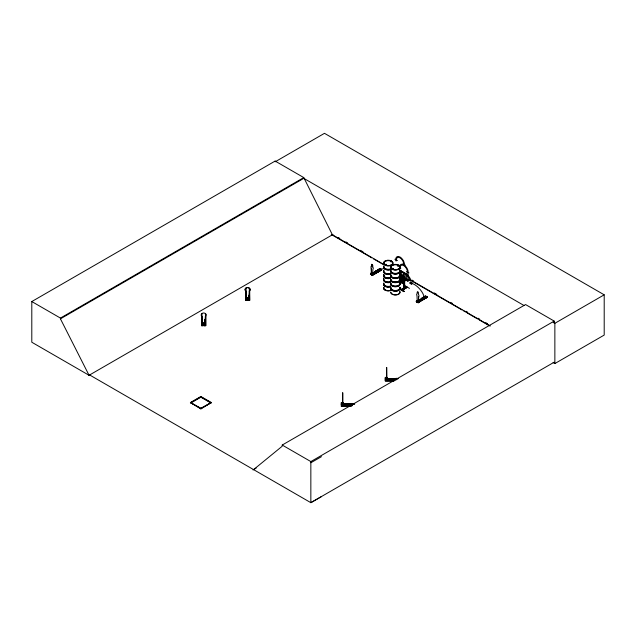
<?xml version="1.0" encoding="UTF-8"?>
<svg xmlns="http://www.w3.org/2000/svg" width="636" height="636" viewBox="0 0 636 636"><rect width="100%" height="100%" fill="white"/><g stroke="black" fill="none" stroke-linecap="round" stroke-linejoin="round"><path stroke-width="0.95" d="M371.67 273.401C372.171 273.599 370.359 273.114 372.609 274.211L372.927 269.123A1.646 0.962 59.5 0 0 372.688 266.874L372.609 265.466A0.819 0.477 59.5 0 0 372.1 264.425A0.819 0.477 59.5 0 0 371.511 264.767L371.44 266.253A1.646 0.962 59.5 0 0 371.265 268.185L371.663 273.639M417.232 292.234L417.303 292.186A0.819 0.477 59.5 0 1 417.884 291.852A0.819 0.477 59.5 0 1 418.472 292.854L418.401 294.349A1.646 0.962 59.5 0 1 418.647 296.599L418.401 301.631L417.327 301.162M385.543 377.728L386.497 378.078M386.267 378.078L386.338 377.728M205.372 316.426A2.465 2.011 0 0 0 205.372 313.58A2.465 2.011 0 0 0 201.89 313.58A2.465 2.011 0 0 0 201.89 316.426L202.399 324.185L204.864 324.185L205.372 316.338M371.122 273.456L371.273 273.456M399.821 270.992L399.861 270.332A4.675 2.703 0 0 1 395.385 273.695A4.675 2.703 0 0 1 390.87 270.292M400.1 276.111L399.861 275.706M403.137 278.155C402.421 277.073 404.106 279.601 403.113 277.749M403.137 283.521L402.906 283.115M399.305 281.438L403.637 283.879L399.98 282.034M371.519 273.742L371.877 273.106M403.327 280.778C403.24 281.303 405.315 279.299 404.162 281.263L403.582 280.929M417.224 301.194L417.828 300.701M416.938 301.798L417.017 300.574L417.804 300.629L417.113 300.971M203.361 323.319C204.069 323.915 203.782 323.35 203.361 323.963M203.409 323.509C204.021 324.273 203.154 324.002 203.886 323.645M247.277 298.244L247.635 298.57L247.491 297.569M203.774 323.605L203.409 323.009M203.56 324.09L203.703 323.66L203.679 324.169M203.918 323.12L203.472 322.969L203.886 323.319M247.388 298.403C247.841 297.131 247.42 298.578 247.611 298.809C247.134 296.742 247.905 299.858 247.65 297.569M247.833 298.586L247.507 297.648L247.515 298.586M399.837 270.475L399.837 270.896M400.06 276.175L399.535 275.976M399.305 275.523L403.637 277.972L403.415 284.077M403.614 283.37L399.305 280.889M376.377 271.095L376.91 271.493L377.434 271.087M377.434 271.365C376.544 269.736 376.067 272.566 377.434 271.254M422.161 298.523L422.558 299.015M423.226 298.793L422.217 298.554M385.392 264.345L385.13 264.799M385.185 264.52L385.321 264.981M385.321 264.624L386.442 264.481M385.607 264.918L385.575 264.369M385.511 264.671L386.33 264.489M386.513 264.799L386.044 264.266M391.164 261.825C390.79 261.674 390.941 261.507 391.172 261.738M392.229 268.797L392.825 268.352M392.46 268.805L392.325 269.004M392.635 268.416L392.635 268.988M393.167 269.028L393.255 268.416M393.43 268.805L392.77 268.36M398.16 265.466L397.699 265.816L398.287 265.935M397.961 265.896L397.754 265.705M398.104 265.729L398.319 265.562M417.423 300.939L417.311 301.106M342.391 403.105L342.295 403.542L341.596 403.192M247.356 297.982L247.802 298.157M400.155 283.839L400.394 283.489M399.384 289.062L403.892 291.614M404.122 291.288L399.662 288.665L404.122 291.288L403.868 291.662M203.472 323.605L203.806 323.74M247.46 297.656L247.539 298.809M247.833 298.451L247.499 297.672M399.98 281.494L403.415 283.41M401.205 289.746L406.476 286.542L401.229 289.555M417.741 300.59L417.558 302.052M400.314 272.876L400.418 281.001L399.949 280.762L399.909 273.13M400.863 280.699L400.362 280.46L400.934 280.722L400.783 272.439L400.06 272.184L400.64 273.194L400.06 272.184M403.741 288.505L404.671 288.45L404.631 280.985M404.599 288.474L404.528 280.214L403.796 279.959L404.377 280.969L403.796 279.959M390.798 261.682L390.981 261.778M398.271 265.649L397.818 265.657M400.044 270.904L399.901 270.817A4.611 2.663 0 0 1 395.99 274.116A4.611 2.663 0 0 1 390.774 271.477M403.685 288.41L404.218 288.712M404.091 291.503L399.607 288.919M400.426 272.82L400.004 273.186M201.747 314.009L201.548 325.719L205.77 325.68L205.682 316.06M205.754 314.128L205.277 314.136M245.496 288.784L245.496 300.351L245.727 288.513M205.03 325.696L204.49 325.696L205.277 325.696M245.456 300.335L249.717 300.303L249.717 288.744L249.225 288.76M248.978 300.319L249.423 300.073M253.581 469.614L282.217 446.218L282.217 445.049L525.559 304.557L554.187 321.085L554.187 323.04M376.425 271.135L377.379 271.127M423.083 298.936L422.964 298.324M386.402 264.815L385.249 264.815M392.945 268.853L392.515 268.662L393.056 268.559M393.374 268.877L392.945 269.02M393.453 269.092L393.517 268.543M398.422 265.856L397.921 265.935M380.121 268.972L370.772 274.482L370.534 273.472C372.322 271.143 371.527 276.875 371.766 273.456L371.146 273.202L371.146 274.378M380.463 270.046L371.814 275.054L372.314 275.253L381.656 269.744L379.875 268.519L380.002 268.901M371.623 272.987L370.669 274.108L372.163 274.951L372.163 274.386L373.245 273.909L372.299 274.466L372.187 275.277L381.783 269.887L372.41 275.404L370.534 274.172L371.003 274.609L380.217 268.853L370.661 274.418M370.39 274.259L380.217 268.853M381.64 269.648L371.814 275.054M416.334 301.687L416.326 300.892L417.272 300.335L417.534 300.971M416.524 301.877L426.144 296.519L416.429 301.838M427.32 297.195L417.606 302.482L427.432 297.076L418.186 302.808L418.091 301.893L419.037 301.329L417.947 301.814L417.947 302.37L416.461 301.536L417.407 300.415M371.44 266.253L371.511 264.767M372.609 266.921L372.688 265.427A0.819 0.477 59.5 0 0 372.028 264.465A0.819 0.477 59.5 0 0 371.44 264.807M371.265 268.185L371.297 273.647L372.688 274.164M375.55 271.071C380.741 273.353 373.03 271.349 376.496 270.507L378.261 271.644L376.496 270.507M377.339 270.149L378.293 269.457A39.845 8.475 -16.4 0 1 383.85 268.686M378.921 269.219L379.875 268.519M372.084 275.213L380.59 270.197M381.632 269.513L380.686 270.213L378.921 269.084M418.647 296.599L418.472 301.591L416.938 300.629M421.342 298.491C426.533 300.78 418.822 298.777 422.288 297.934L424.053 299.071L422.288 297.934M423.131 297.441C428.33 299.723 420.619 297.72 424.077 296.877L425.842 297.879M424.713 296.503C429.912 298.785 422.201 296.781 425.659 295.947L427.448 297.163L418.687 302.116M416.183 301.679L425.659 295.947M417.606 302.482L427.09 296.885M89.104 375.312L31.8 342.232L31.8 301.551L275.142 161.059L303.777 177.587L332.405 234.795L383.906 264.528M31.8 301.551L60.436 318.08L303.777 177.587M321.474 496.589L310.845 502.678L89.636 374.962L89.064 375.288L60.436 318.835L303.777 178.342L524.128 305.566M89.064 375.288L332.978 234.469M399.718 270.92L400.1 270.745L399.591 270.451L407.255 274.998M400.767 271.119L400.911 271.962L402.206 272.709L402.206 271.787L400.767 271.119L400.767 272.041L402.206 272.709M400.06 272.86L400.64 273.194M400.203 272.105L400.934 273.13M405.339 279.784C405.959 279.999 399.885 273.075 405.458 273.671L407.573 274.959L409.751 278.194L409.751 280.174L407.573 279.904L405.919 278.942L404.599 276.875L404.599 275.555L405.919 274.99L409.862 278.163L409.807 280.238L407.597 280.977L405.402 279.649L403.224 276.374L403.224 274.331L405.402 273.703M400.712 277.511L405.935 280.508M407.573 274.959L409.862 278.163M399.352 270.101L408.105 274.951L408.105 275.491L399.352 270.65M400.211 280.15L402.731 278.767L400.505 280.317M400.434 280.245L402.715 278.759M399.591 281.263L403.359 279.148M399.623 281.47L403.399 279.371L399.591 281.517M190.41 402.548L200.873 396.506L211.327 402.548L200.873 408.924L190.41 402.548L200.873 408.582L211.327 402.548M399.853 281.637L403.606 279.498L399.877 281.684M190.41 402.882L200.873 396.84L211.327 402.882M404.846 278.934C404.727 281.438 404.345 277.224 406.142 279.681L405.991 280.691L400.418 277.431M200.873 397.182L190.991 402.882L200.873 408.248L210.747 402.882L200.873 397.182L200.873 396.506M403.796 280.635L404.377 280.969M404.703 279.021L406.142 279.681M404.742 280.754L403.94 280.548L403.94 279.88M409.465 278.679L407.573 276.946L405.744 276.533L406.603 278.361L407.573 278.926L409.465 279.339L409.52 278.648M403.049 283.195C404.552 271.882 401.07 283.473 403.59 283.974M399.352 275.475L408.105 280.317L408.105 280.858L399.305 276.064M409.807 280.238L407.573 280.897M404.194 285.19L409.441 288.41M406.484 286.542L400.974 289.626M401.873 290.111L407.064 287.13M253.009 469.94L256.157 468.128M282.217 445.049L310.845 461.577L554.187 321.085M553.153 322.317L554.862 323.303L604.2 294.818L604.2 335.077L554.862 363.561L553.137 362.576M554.187 362.186L310.845 502.678L310.845 461.577M310.845 462.754L321.474 456.664M399.766 268.726L400.823 268.169L400.092 267.748A5.191 2.997 60 0 1 403.757 265.625A5.191 2.997 60 0 1 407.43 271.977L406.698 271.564L407.827 273.385L408.948 272.86L408.225 272.439A6.217 3.585 60 0 0 404.401 265.204A6.217 3.585 60 0 0 399.583 266.142M422.415 298.332L422.423 298.992M386.179 264.695L385.472 264.695M392.436 268.503L392.945 268.384M245.695 288.633L245.695 300.2L245.727 288.307M249.384 288.625L249.694 300.319M205.515 314.001L205.444 325.56L205.484 313.683M248.74 300.192L248.994 300.303M201.747 325.576L202.741 325.719M202.542 325.568L201.779 325.457M422.972 298.872L422.558 298.904M385.607 264.473L385.941 264.735M386.155 264.958L385.495 264.958M404.273 281.199L404.162 288.776L404.186 280.452M393.12 269.1L392.301 268.829M247.014 298.101L248.143 298.101M246.013 298.689L249.137 298.689M247.014 299.763L248.143 299.763M204.196 323.47L203.067 323.366L203.067 325.235M202.065 324.058L205.19 324.058M203.067 325.131L204.196 325.131M385.289 377.458L387.316 377.458L387.316 380.646M387.316 377.625L385.289 377.625L385.257 378.245M385.289 378.468L387.316 378.468M385.289 378.507L398.621 378.587L387.173 378.651M387.173 378.881L396.713 378.929M387.173 379.064L396.713 379.024M387.173 379.326L396.713 379.295M385.289 379.43L387.316 379.43M385.289 379.597L387.316 379.597M385.289 379.692L385.464 377.283L385.289 381.044L393.867 381.051M385.289 380.272L394.821 380.225M387.197 380.328L394.821 380.368M385.289 380.646L394.821 380.63M385.289 380.741L393.867 380.781M341.341 402.834L343.376 402.834L343.376 406.014M341.341 403.001L343.376 403.001M341.325 403.884L354.673 403.884M341.325 403.979L354.673 403.955M341.325 404.25L352.773 404.297M341.325 404.44L352.773 404.369M341.325 404.703L352.773 404.663M341.325 404.703L352.773 404.703M341.341 404.965L343.376 404.965M341.341 406.007L351.835 406.014M341.341 406.11L349.927 406.158M349.927 406.42L341.341 406.42L341.341 402.652L341.516 405.068M392.945 268.312L393.565 268.591M392.817 268.877L393.072 268.877A4.675 2.703 0 0 0 392.078 269.314M400.529 272.876L400.314 280.969M404.218 280.683L404.742 280.929M392.587 269.155L393.589 268.63M249.153 300.327L249.622 300.319M201.517 325.712L201.493 315.09M379.875 268.662L381.632 269.656M377.339 270.014L379.104 271.008M604.2 294.818L324.479 133.321L275.142 161.814L275.142 161.059M399.535 269.934L400.044 270.228M399.535 269.998L408.105 274.951M400.203 272.772L400.998 273.154L399.837 273.154M338.129 237.443L339.847 238.428M345.857 241.903L347.574 242.888M360.445 250.322L363.021 251.808M411.945 280.063L413.662 281.048M434.269 292.942L436.837 294.428M450.574 302.362L452.291 303.348M466.021 311.282L467.738 312.268M478.041 318.215L479.759 319.208M485.769 322.683L487.486 323.668M400.219 273.949L403.653 275.929M409.656 279.395L490.348 325.982M331.292 234.485L371.702 257.819M373.427 258.812L382.88 264.274M400.942 274.704L402.66 275.69M409.536 279.665L461.99 309.947M463.716 310.94L465.433 311.934M467.15 312.928L477.469 318.882M479.194 319.876L489.505 325.839M399.535 275.364L404.679 278.337M399.559 275.833L404.679 278.878M399.98 276.668L403.415 278.711M406.142 280.603L400.457 277.598L405.649 280.699M399.909 280.722L400.362 280.937M371.329 273.687L371.48 272.908M417.216 300.971L417.272 300.335M399.98 280.699L399.901 270.817M418.226 302.823L416.532 301.893M417.24 300.955L416.985 295.653A1.646 0.962 59.5 0 1 417.232 293.681L417.303 292.186M554.862 323.303L554.862 363.561M424.077 297.02L424.077 296.877A10.764 4.468 48.8 0 0 418.87 288.076A10.764 4.468 48.8 0 0 411.023 283.322M419.037 301.329L419.037 302.028M418.901 301.257L418.901 301.814M407.93 275.054L407.93 275.595M407.93 280.42L407.93 280.969M405.991 279.768L405.991 280.691M404.162 281.096L404.106 288.712M403.685 283.696L403.685 288.537M403.59 277.996L403.59 283.91M402.063 271.866L402.063 272.788M400.418 272.645L400.473 280.937M398.072 378.507L396.037 378.301L396.037 379.93M386.736 367.433L386.736 379.779L386.577 367.433M386.386 377.649L386.362 378.245M373.245 273.909L373.245 274.609M373.109 273.83L373.109 274.386M371.233 273.154L371.233 274.323M354.125 403.876L352.09 403.669L352.09 405.092M342.788 392.802L342.788 405.156M342.629 392.802L342.629 405.156M342.414 403.017L342.414 403.622M341.54 403.017L341.572 403.622M249.463 290.557L249.463 300.192L249.423 288.307M249.225 295.509L249.225 299.365M249.137 295.494L249.137 299.866L246.013 299.866L246.021 291.646L245.933 298.403M248.994 295.486L248.978 299.357L248.907 295.502M248.7 295.255L248.668 299.23M248.143 299.866L248.143 297.998L247.014 297.998L247.014 299.866M246.45 291.407L246.41 298.276M246.156 291.646L246.18 298.411M205.77 314.112L205.754 325.696M205.277 319.916L205.205 324.734M205.19 319.9L205.19 325.235L202.065 325.235L202.073 317.014L201.986 323.78M205.054 319.9L204.959 324.734M204.792 319.781L204.72 324.599M204.196 323.366L204.196 325.235M202.502 316.784L202.471 323.645M202.304 317.03L202.304 323.78M202.216 317.022L202.232 323.78M201.779 313.683L201.819 325.568M200.873 408.248L200.873 408.924M60.436 318.08L60.436 318.835M399.909 270.523A4.675 2.703 0 0 1 395.385 273.917A4.675 2.703 0 0 1 390.87 270.523M392.078 269.084A4.675 2.703 0 0 1 393.048 268.654M399.845 270.046A4.611 2.663 0 0 1 395.99 273.377A4.611 2.663 0 0 1 390.774 270.737M392.126 268.853A4.611 2.663 0 0 1 393.08 268.424M399.845 275.229A4.611 2.663 0 0 1 395.99 278.56A4.611 2.663 0 0 1 390.774 275.921M399.909 274.967A4.675 2.703 0 0 1 395.385 278.361A4.675 2.703 0 0 1 390.87 274.967M399.909 274.736A4.675 2.703 0 0 1 395.385 278.139A4.675 2.703 0 0 1 390.87 274.736M399.853 278.958A4.619 2.671 0 0 1 395.99 282.289A4.619 2.671 0 0 1 390.766 279.641M399.837 278.703A4.603 2.655 0 0 1 395.99 282.026A4.603 2.655 0 0 1 390.782 279.395M399.845 274.49A4.611 2.663 0 0 1 395.99 277.821A4.611 2.663 0 0 1 390.774 275.173M399.853 278.799A4.619 2.671 0 0 1 395.99 282.138A4.619 2.671 0 0 1 390.766 279.49M399.853 279.14A4.619 2.671 0 0 1 395.99 282.479A4.619 2.671 0 0 1 390.766 279.832M399.837 287.901A4.603 2.655 0 0 1 395.99 291.224A4.603 2.655 0 0 1 390.782 288.585M399.909 287.631A4.675 2.703 0 0 1 395.385 291.026A4.675 2.703 0 0 1 390.87 287.631M399.909 287.4A4.675 2.703 0 0 1 395.385 290.803A4.675 2.703 0 0 1 390.87 287.4M399.909 283.187A4.675 2.703 0 0 1 395.385 286.59A4.675 2.703 0 0 1 390.87 283.187M399.909 282.956A4.675 2.703 0 0 1 395.385 286.359A4.675 2.703 0 0 1 390.87 282.956M399.853 291.622A4.619 2.671 0 0 1 395.99 294.953A4.619 2.671 0 0 1 390.766 292.306M399.853 291.463A4.619 2.671 0 0 1 395.99 294.802A4.619 2.671 0 0 1 390.766 292.155M399.837 287.154A4.603 2.655 0 0 1 395.99 290.477A4.603 2.655 0 0 1 390.782 287.846M399.837 283.457A4.603 2.655 0 0 1 395.99 286.78A4.603 2.655 0 0 1 390.782 284.141M399.845 282.71A4.611 2.663 0 0 1 395.99 286.041A4.611 2.663 0 0 1 390.774 283.402M399.813 279.363A4.587 2.647 0 0 1 395.99 282.678A4.587 2.647 0 0 1 390.806 280.055M390.568 277.582A4.603 2.655 0 0 1 385.464 277.391A4.603 2.655 0 0 1 383.826 274.593M390.576 269.672A4.611 2.663 0 0 1 385.464 269.481A4.611 2.663 0 0 1 383.81 266.683M390.568 268.925A4.603 2.655 0 0 1 385.464 268.734A4.603 2.655 0 0 1 383.826 265.935M390.568 274.116A4.603 2.655 0 0 1 385.464 273.917A4.603 2.655 0 0 1 383.826 271.127M390.607 273.893A4.675 2.703 0 0 1 385.424 273.695A4.675 2.703 0 0 1 383.754 270.856M390.607 273.663A4.675 2.703 0 0 1 385.424 273.464A4.675 2.703 0 0 1 383.754 270.626M390.576 273.377A4.611 2.663 0 0 1 385.464 273.178A4.611 2.663 0 0 1 383.81 270.38M390.607 269.449A4.675 2.703 0 0 1 385.424 269.251A4.675 2.703 0 0 1 383.754 266.412M390.607 269.219A4.675 2.703 0 0 1 385.424 269.028A4.675 2.703 0 0 1 383.754 266.182M390.584 277.845A4.619 2.671 0 0 1 385.456 277.654A4.619 2.671 0 0 1 383.802 274.847M390.584 277.701A4.619 2.671 0 0 1 385.456 277.503A4.619 2.671 0 0 1 383.802 274.696M390.568 290.247A4.603 2.655 0 0 1 385.464 290.056A4.603 2.655 0 0 1 383.826 287.257M390.584 278.035A4.619 2.671 0 0 1 385.456 277.837A4.619 2.671 0 0 1 383.802 275.03M390.576 282.344A4.611 2.663 0 0 1 385.464 282.145A4.611 2.663 0 0 1 383.81 279.347M390.568 281.589A4.603 2.655 0 0 1 385.464 281.398A4.603 2.655 0 0 1 383.826 278.6M390.568 286.78A4.603 2.655 0 0 1 385.464 286.59A4.603 2.655 0 0 1 383.826 283.791M390.607 286.558A4.675 2.703 0 0 1 385.424 286.359A4.675 2.703 0 0 1 383.754 283.521M390.607 286.327A4.675 2.703 0 0 1 385.424 286.136A4.675 2.703 0 0 1 383.754 283.29M390.576 286.041A4.611 2.663 0 0 1 385.464 285.842A4.611 2.663 0 0 1 383.81 283.044M390.607 282.114A4.675 2.703 0 0 1 385.424 281.915A4.675 2.703 0 0 1 383.754 279.077M390.607 281.883A4.675 2.703 0 0 1 385.424 281.692A4.675 2.703 0 0 1 383.754 278.846M390.584 290.358A4.619 2.671 0 0 1 385.456 290.159A4.619 2.671 0 0 1 383.802 287.353M390.584 290.509A4.619 2.671 0 0 1 385.456 290.318A4.619 2.671 0 0 1 383.802 287.512M410.594 283.338A0.922 0.533 -60 0 1 409.775 283.084A0.922 0.533 -60 0 1 410.594 281.875A0.922 0.533 -60 0 1 410.991 282.75M396.474 379.7A0.819 0.477 0 0 1 397.269 378.905M396.474 379.533A0.819 0.477 0 0 1 397.269 378.738M245.83 291.057A2.465 2.011 0 0 1 245.83 288.211A2.465 2.011 0 0 1 249.32 288.211A2.465 2.011 0 0 1 249.32 291.057M352.4 404.806A0.819 0.477 0 0 1 353.521 404.162M352.312 404.862A0.819 0.477 0 0 1 353.322 404.281M249.32 290.97L248.811 298.817L246.347 298.817L245.83 290.97A2.465 2.011 0 0 1 245.83 288.124A2.465 2.011 0 0 1 249.32 288.124A2.465 2.011 0 0 1 249.32 290.97M246.45 300.081L246.45 300.081M407.334 287.257L402.103 290.27L407.358 287.289M397.087 260.394L396.021 260.959L394.972 259.17L395.695 259.591A6.217 3.585 60 0 1 400.092 257.055A6.217 3.585 60 0 1 404.488 264.663L405.212 265.085L404.083 265.61L402.962 263.789L403.685 264.202A5.191 2.997 60 0 0 400.02 257.85A5.191 2.997 60 0 0 396.347 259.973L397.087 260.394M351.835 405.601L341.341 405.601L351.835 405.696M380.05 270.451L378.293 269.457L380.05 270.451M204.561 324.734L204.561 319.916L204.49 324.734M411.754 284.006A0.922 0.533 -60 0 0 412.048 282.575A0.922 0.533 -60 0 0 410.959 283.545A0.922 0.533 -60 0 0 411.754 284.006M393.08 269.33A4.619 2.671 0 0 0 400.012 267.017A4.619 2.671 0 0 0 393.08 264.711A4.619 2.671 0 0 0 393.08 269.33M393.088 269.688A4.603 2.655 0 0 0 399.988 267.39A4.603 2.655 0 0 0 393.088 265.085A4.603 2.655 0 0 0 393.088 269.688M393.08 269.473A4.619 2.671 0 0 0 400.012 267.168A4.619 2.671 0 0 0 393.08 264.854A4.619 2.671 0 0 0 393.08 269.473M385.965 265.196A4.611 2.663 0 0 0 392.881 262.891A4.611 2.663 0 0 0 385.965 260.585A4.611 2.663 0 0 0 385.965 265.196M385.98 265.57A4.587 2.647 0 0 0 392.857 263.28A4.587 2.647 0 0 0 385.98 260.983A4.587 2.647 0 0 0 385.98 265.57M385.957 265.371A4.619 2.671 0 0 0 392.889 263.058A4.619 2.671 0 0 0 385.957 260.744A4.619 2.671 0 0 0 385.957 265.371M385.472 278.051A4.595 2.655 0 0 0 390.568 278.25A4.603 2.655 0 0 1 385.464 278.051A4.603 2.655 0 0 1 383.826 275.253A4.595 2.655 0 0 0 385.472 278.051"/></g></svg>
